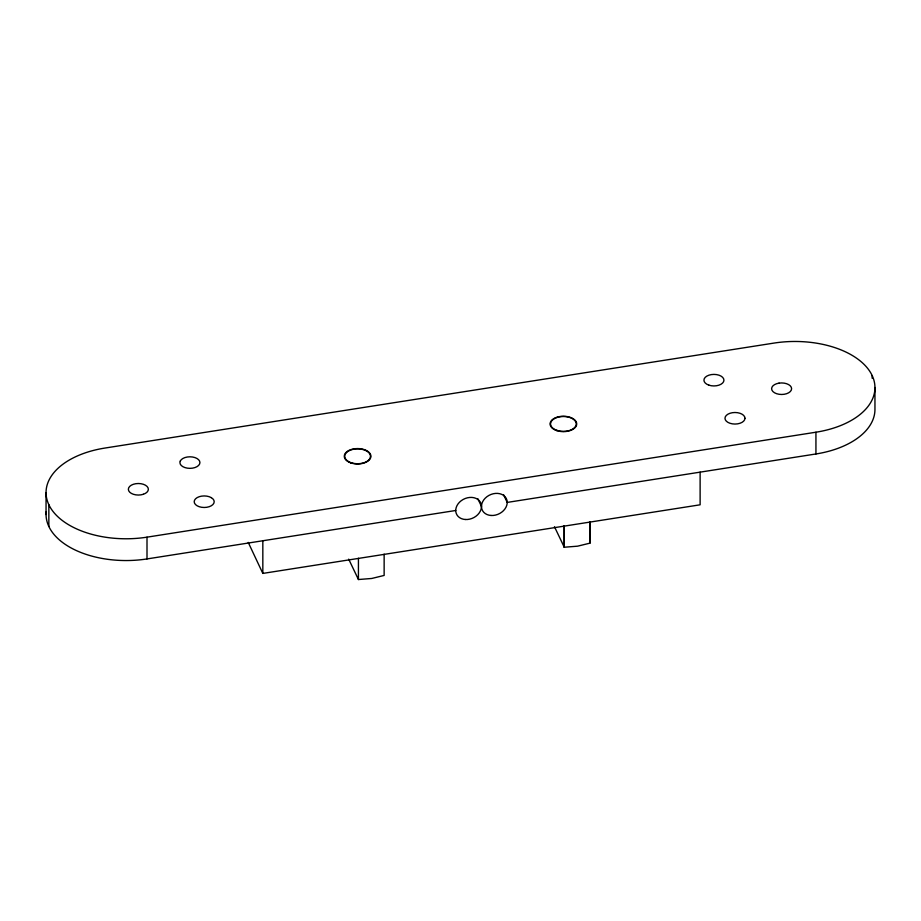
<?xml version="1.0" encoding="UTF-8"?>
<svg xmlns="http://www.w3.org/2000/svg" width="921" height="921" viewBox="0 0 921 921"><rect width="100%" height="100%" fill="white"/><g stroke="black" fill="none" stroke-linecap="round" stroke-linejoin="round"><path stroke-width="1.38" d="M589.958 521.85L589.958 543.148L577.582 546.176L564.262 547.235L554.465 526.708M48.848 504.708A79.989 46.177 0 0 0 147.003 537.162L815.937 432.214A79.989 46.177 0 0 0 872.152 375.538A79.989 46.177 0 0 0 773.997 343.084L105.063 448.032A79.989 46.177 0 0 0 48.848 504.708L48.848 526.478M46.165 511.857A79.989 46.177 0 0 0 147.003 558.932L455.745 510.487M874.95 387.488L874.95 409.246A79.989 46.177 0 0 1 815.937 453.972L507.206 502.417L503.557 494.669M248.233 542.411L262.83 573.415L700.121 504.8L700.121 472.151M348.702 559.139L358.43 579.528L371.75 578.469L384.138 575.441L384.138 554.143M589.958 543.148L589.935 521.793M477.826 498.698L481.476 506.446M872.152 375.538L872.152 378.255M815.937 432.214L815.937 453.972M564.262 525.949L564.262 547.235M564.17 525.764L564.17 547.051M358.43 558.241L358.43 579.528M262.83 540.754L262.83 573.415M147.003 537.162L147.003 558.932M46.05 492.758L46.05 514.528M180.263 461.087L179.917 462.572A9.993 5.768 0 0 0 187.331 468.156A9.993 5.768 0 0 0 198.579 465.462L199.581 464.069A9.993 5.768 0 0 0 192.512 457A9.993 5.768 0 0 0 180.263 461.087M744.974 418.272L744.64 419.769A9.993 5.768 0 0 1 732.391 423.856A9.993 5.768 0 0 1 725.322 416.787L726.324 415.394A9.993 5.768 0 0 1 737.571 412.7A9.993 5.768 0 0 1 744.974 418.272M143.354 494.278L140.948 494.853A9.993 5.768 0 0 1 128.698 490.778A9.993 5.768 0 0 1 135.767 483.709L138.357 483.513A9.993 5.768 0 0 1 148.016 487.785A9.993 5.768 0 0 1 143.354 494.278M779.028 383.136L776.61 383.712A9.993 5.768 0 0 0 771.959 390.205A9.993 5.768 0 0 0 781.618 394.476L784.197 394.28A9.993 5.768 0 0 0 791.266 387.211A9.993 5.768 0 0 0 779.028 383.136M708.94 385.174L706.868 384.253A9.993 5.768 0 0 1 706.868 376.09A9.993 5.768 0 0 1 721.005 376.09L722.594 377.288A9.993 5.768 0 0 1 721.005 384.253A9.993 5.768 0 0 1 708.94 385.174M211.266 497.628L209.194 496.707A9.993 5.768 0 0 0 197.129 497.628A9.993 5.768 0 0 0 195.54 504.593L197.129 505.79A9.993 5.768 0 0 0 211.266 505.79A9.993 5.768 0 0 0 211.266 497.628M491.008 515.472A13.331 10.499 -25.2 0 0 506.769 499.666A13.331 10.499 -25.2 0 0 485.24 498.169A13.331 10.499 -25.2 0 0 491.008 515.472M465.278 519.502A13.331 10.499 -25.2 0 0 481.038 503.706A13.331 10.499 -25.2 0 0 459.51 502.198A13.331 10.499 -25.2 0 0 465.278 519.502M556.963 430.383A12.871 7.437 0 0 0 576.27 423.948A12.871 7.437 0 0 0 556.963 417.501A12.871 7.437 0 0 0 556.963 430.383M348.495 461.559A12.871 7.437 0 0 0 370.035 458.221A12.871 7.437 0 0 0 354.274 449.114A12.871 7.437 0 0 0 348.495 461.559M556.733 430.614A13.331 7.702 0 0 0 576.73 423.948A13.331 7.702 0 0 0 556.733 417.282A13.331 7.702 0 0 0 556.733 430.614M350.924 462.929A13.331 7.702 0 0 0 370.921 456.263A13.331 7.702 0 0 0 350.924 449.598A13.331 7.702 0 0 0 350.924 462.929"/></g></svg>
